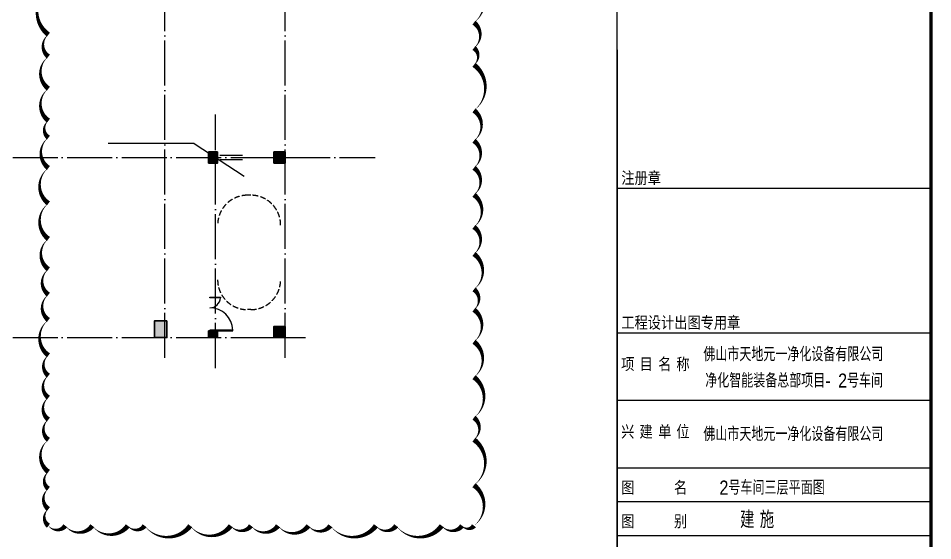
# Model space of a CAD drawing. Extents: x -1041549 to 749950, y -354245 to 17554.
# Drawn here: x 241172 to 281794, y -150891 to -127685 of the extents above; entities that cross this region are included whole.
import ezdxf

# ---------------------------------------------------------------- set-up
doc = ezdxf.new("R2010")
doc.units = 0
doc.header["$LTSCALE"] = 1000
doc.header["$MEASUREMENT"] = 0
doc.linetypes.add('DASH', pattern=[0.35, 0.25, -0.1])
doc.linetypes.add('DOTE', pattern=[2.42, 2, -0.2, 0.02, -0.2])
for name, color, linetype in [('13', 13, 'Continuous'), ('14', 1, 'Continuous'), ('DOTE', 1, 'Continuous'), ('PUB_DIM', 3, 'Continuous'), ('PUB_TITLE', 4, 'Continuous'), ('WINDOW', 3, 'Continuous'), ('填充', 8, 'Continuous')]:
    doc.layers.add(name, color=color, linetype=linetype)
doc.layers.add('DIM_MODI', color=6, linetype='Continuous', plot=False)
doc.layers.add('砼柱', color=2, linetype='Continuous', lineweight=35)
doc.styles.add('_HZTXT', font='gs_txt.shx', dxfattribs={"width": 0.8, "bigfont": 'HZTXT.shx'})
doc.styles.add('宋体', font='')
doc.styles.get('宋体').set_extended_font_data('宋体')

# ---------------------------------------------------------------- blocks, each defined once
blk = doc.blocks.new('A$Ce58e362c')
at = {"layer": '14'}
for p, q in [((15730, 44126), (15730, 1076)), ((15730, 37980), (29680, 37980)), ((15730, 31556), (29680, 31556)), ((15730, 28556), (29680, 28556)), ((15730, 25556), (29680, 25556)), ((15730, 24056), (29680, 24056)), ((15730, 22556), (29680, 22556))]:
    blk.add_line(p, q, dxfattribs=at)
blk.add_lwpolyline([(15730, 1076), (15730, 87176)], dxfattribs=at)
at = {"layer": '13', "color": 7, "style": '_HZTXT', "width": 0.85}
for s, height, p in [('佛山市天地元一净化设备有限公司', 626.86, (19568, 30290)), ('净化智能装备总部项目-', 626.86, (19652, 29121)), ('2号车间', 626.9, (25554, 29120)), ('佛山市天地元一净化设备有限公司', 626.86, (19568, 26743)), ('建 施', 750, (21199, 22880, 37267))]:
    blk.add_text(s, height=height, dxfattribs=at).set_placement(p)
at = {"layer": '14', "style": '宋体', "width": 0.82}
for s, p in [('注册章', (15921, 38174)), ('工程设计出图专用章', (15921, 31749)), ('项', (15916, 29905)), ('名', (17559, 29905)), ('称', (18367, 29905)), ('目', (16731, 29905)), ('兴', (15916, 26905)), ('建', (16731, 26905)), ('单', (17559, 26905)), ('位', (18367, 26905)), ('图      名', (15916, 24424)), ('图      别', (15916, 22924))]:
    blk.add_text(s, height=525, dxfattribs=at).set_placement(p)
blk = doc.blocks.new('A$Ce6740713')
at = {"layer": 'WINDOW'}
blk.add_lwpolyline([(1464, 1024), (1464, 0), (1500, 0), (1500, 1024)], close=True, dxfattribs=at)
at = {"layer": 'WINDOW', "elevation": 0}
blk.add_lwpolyline([(36, 474), (36, 0), (0, 0), (0, 474)], close=True, dxfattribs=at)
at = {"layer": 'WINDOW'}
for centre, radius, start, end in [((1500, 0), 1025, 92.0267, 180), ((0, 0, 0), 475, 0, 85.6232)]:
    blk.add_arc(centre, radius, start, end, dxfattribs=at)
blk = doc.blocks.new('A$C332ca5f7')
at = {"layer": '填充'}
h = blk.add_hatch(color=256, dxfattribs=at)
h.dxf.hatch_style = 1
h.paths.add_polyline_path([(113555, -23105), (113155, -23105), (113155, -23605), (113555, -23605)])
h = blk.add_hatch(color=256, dxfattribs=at)
h.dxf.hatch_style = 1
h.paths.add_polyline_path([(116555, -23105), (116055, -23105), (116055, -23605), (116555, -23605)])
h = blk.add_hatch(color=256, dxfattribs=at)
h.dxf.hatch_style = 1
h.paths.add_polyline_path([(111305, -30605), (110755, -30605), (110755, -31355), (111305, -31355)])
h = blk.add_hatch(color=256, dxfattribs=at)
h.dxf.hatch_style = 1
h.paths.add_polyline_path([(116555, -30855), (116055, -30855), (116055, -31355), (116555, -31355)])
h = blk.add_hatch(color=256, dxfattribs=at)
h.dxf.hatch_style = 1
h.paths.add_polyline_path([(113555, -31055), (113155, -31055), (113155, -31355), (113555, -31355)])
at = {"layer": '砼柱', "lineweight": 35}
for points in [[(113555, -23105), (113155, -23105), (113155, -23605), (113555, -23605)], [(116555, -23105), (116055, -23105), (116055, -23605), (116555, -23605)], [(111305, -30605), (110755, -30605), (110755, -31355), (111305, -31355)], [(116555, -30855), (116055, -30855), (116055, -31355), (116555, -31355)], [(113555, -31055), (113155, -31055), (113155, -31355), (113555, -31355)]]:
    blk.add_lwpolyline(points, close=True, dxfattribs=at)

msp = doc.modelspace()

# ---------------------------------------------------------------- linework, layer by layer
for p, q in [((250127, -133769.9), (251127, -133769.9)), ((251127, -133969.9), (250127, -133969.9))]:
    msp.add_line(p, q)
at = {"color": 8, "linetype": 'DASH'}
for p, q in [((251502, -135544.9), (251352, -135544.9)), ((251502, -140624.9), (251352, -140624.9))]:
    msp.add_line(p, q, dxfattribs=at)
for centre, start, end in [((251352, -136869.9), 90, 180.00009), ((251502, -136869.9), 359.99991, 90), ((251352, -139299.9), 179.99991, 270), ((251502, -139299.9), 270, 0.00009)]:
    msp.add_arc(centre, 1325, start, end, dxfattribs=at)
at = {"layer": 'DIM_MODI'}
msp.add_lwpolyline([(242511.3, -126385.5, 0, 225, 0.5), (242511.3, -128410.5, 0, 225, 0.5), (242511.3, -129385.5, 0, 225, 0.5), (242511.3, -130810.5, 0, 225, 0.5), (242511.3, -132235.5, 0, 225, 0.5), (242511.3, -132985.5, 0, 225, 0.5), (242511.3, -134335.5, 0, 225, 0.5), (242511.3, -135910.5, 0, 225, 0.5), (242511.3, -137485.5, 0, 225, 0.5), (242511.3, -138835.5, 0, 225, 0.5), (242511.3, -139960.5, 0, 225, 0.5), (242511.3, -141085.5, 0, 225, 0.5), (242511.3, -142660.5, 0, 225, 0.5), (242511.3, -143560.5, 0, 225, 0.5), (242511.3, -144535.5, 0, 225, 0.5), (242511.3, -145510.5, 0, 225, 0.5), (242511.3, -146410.5, 0, 225, 0.5), (242511.3, -147835.5, 0, 225, 0.5), (242511.3, -148585.5, 0, 225, 0.5), (242511.3, -149485.5, 0, 225, 0.5), (242511.3, -150226.5, 0, 225, 0.5), (243261.3, -150226.5, 0, 225, 0.5), (244461.3, -150226.5, 0, 225, 0.5), (246036.3, -150226.5, 0, 225, 0.5), (246786.3, -150226.5, 0, 225, 0.5), (248811.3, -150226.5, 0, 225, 0.5), (250611.3, -150226.5, 0, 225, 0.5), (251511.3, -150226.5, 0, 225, 0.5), (252711.3, -150226.5, 0, 225, 0.5), (254061.3, -150226.5, 0, 225, 0.5), (255036.3, -150226.5, 0, 225, 0.5), (257061.3, -150226.5, 0, 225, 0.5), (257961.3, -150226.5, 0, 225, 0.5), (259986.3, -150226.5, 0, 225, 0.5), (260886.3, -150226.5, 0, 225, 0.5), (261414, -150226.5, 0, 225, 0.5), (261414, -148426.5, 0, 225, 0.5), (261414, -146401.5, 0, 225, 0.5), (261414, -145426.5, 0, 225, 0.5), (261414, -143626.5, 0, 225, 0.5), (261414, -142051.5, 0, 225, 0.5), (261414, -140626.5, 0, 225, 0.5), (261414, -139726.5, 0, 225, 0.5), (261414, -138151.5, 0, 225, 0.5), (261414, -136951.5, 0, 225, 0.5), (261414, -135526.5, 0, 225, 0.5), (261414, -134326.5, 0, 225, 0.5), (261414, -133126.5, 0, 225, 0.5), (261414, -131776.5, 0, 225, 0.5), (261414, -129751.5, 0, 225, 0.5), (261414, -129001.5, 0, 225, 0.5), (261414, -127876.5, 0, 225, 0.5), (261414, -126076.5, 0, 225, 0.5)], format="xyseb", dxfattribs=at)
at = {"layer": 'DOTE', "linetype": 'DOTE'}
for p, q in [((247677, -142769.9), (247677, -100969.9)), ((253027, -142769.9), (253027, -100969.9)), ((249927, -143219.9), (249927, -131964.5)), ((144127, -133869.9), (257027, -133869.9)), ((144127, -141869.9), (253927, -141869.9))]:
    msp.add_line(p, q, dxfattribs=at)
at = {"layer": 'PUB_DIM'}
for q in [(245163.6, -133242), (251212, -134698.8)]:
    msp.add_line((248990.3, -133242), q, dxfattribs=at)
at = {"layer": 'PUB_TITLE', "const_width": 150}
msp.add_lwpolyline([(129319.3, -172135.6), (281719.3, -172135.6), (281719.3, -86035.6), (129319.3, -86035.6)], close=True, dxfattribs=at)

# ---------------------------------------------------------------- block references
for name, p in [('A$Ce58e362c', (252039.3, -173211.2)), ('A$C332ca5f7', (136472.1, -110514.4))]:
    msp.add_blockref(name, p)
at = {"color": 6, "rotation": 270}
msp.add_blockref('A$Ce6740713', (249677, -140069.9, 0), dxfattribs=at)

# ---------------------------------------------------------------- texts
at = {"layer": '13', "color": 7, "style": '_HZTXT', "width": 0.85}
msp.add_text('2号车间三层平面图', height=630, dxfattribs=at).set_placement((272318.6, -148848.1))

doc.saveas('drawing.dxf')
